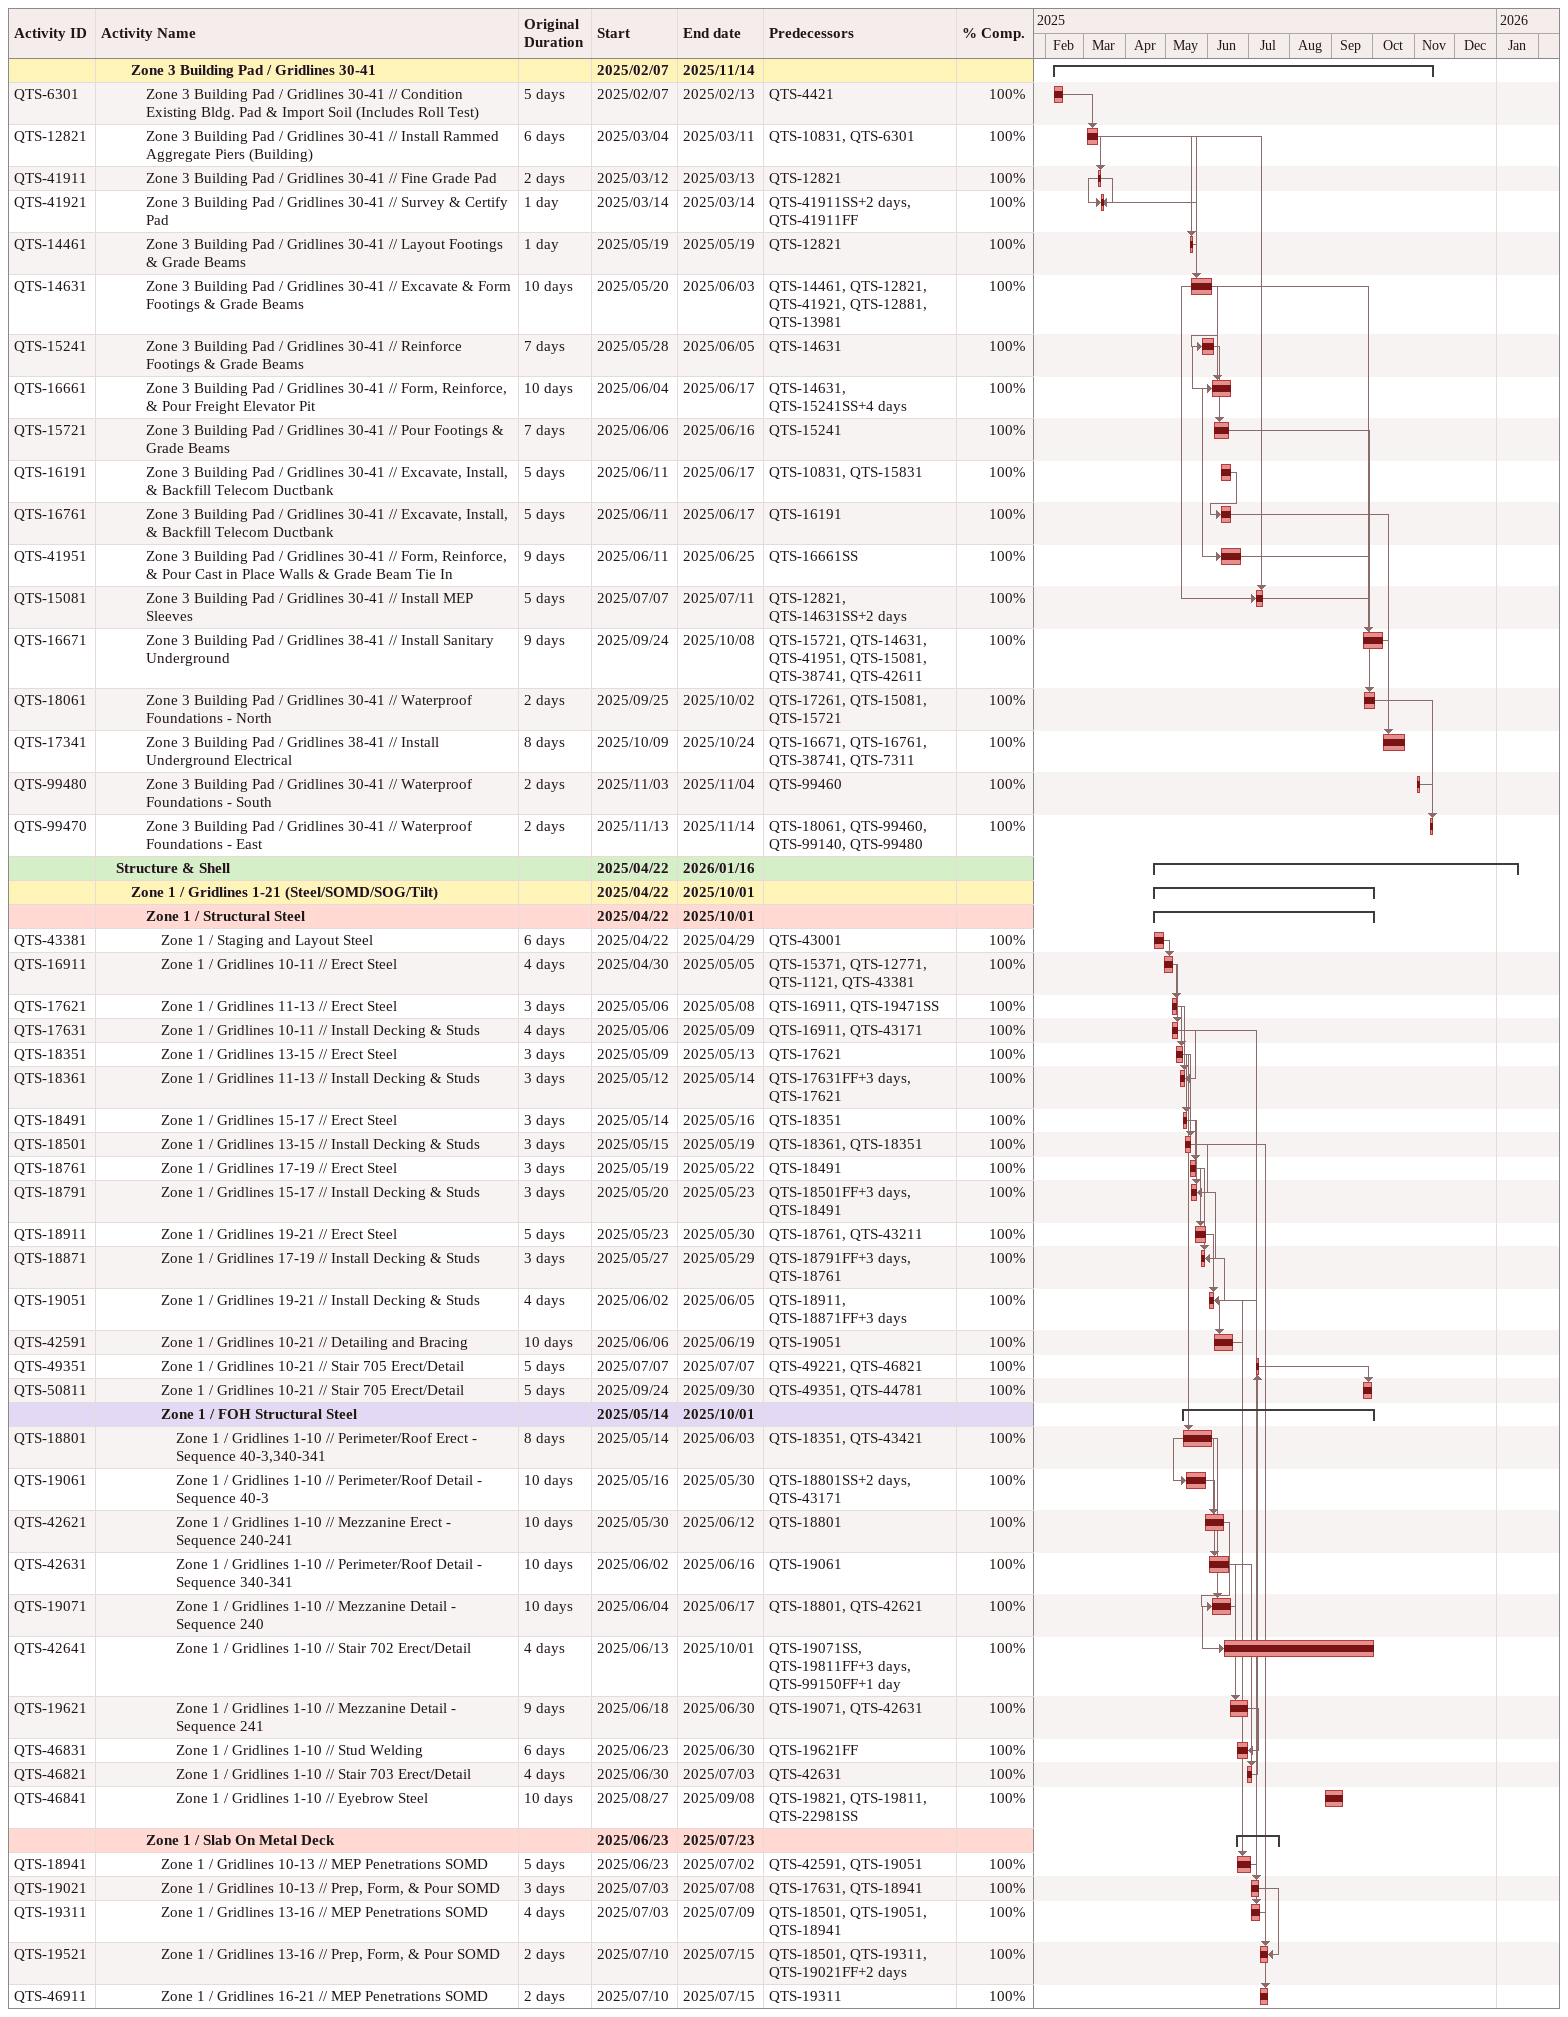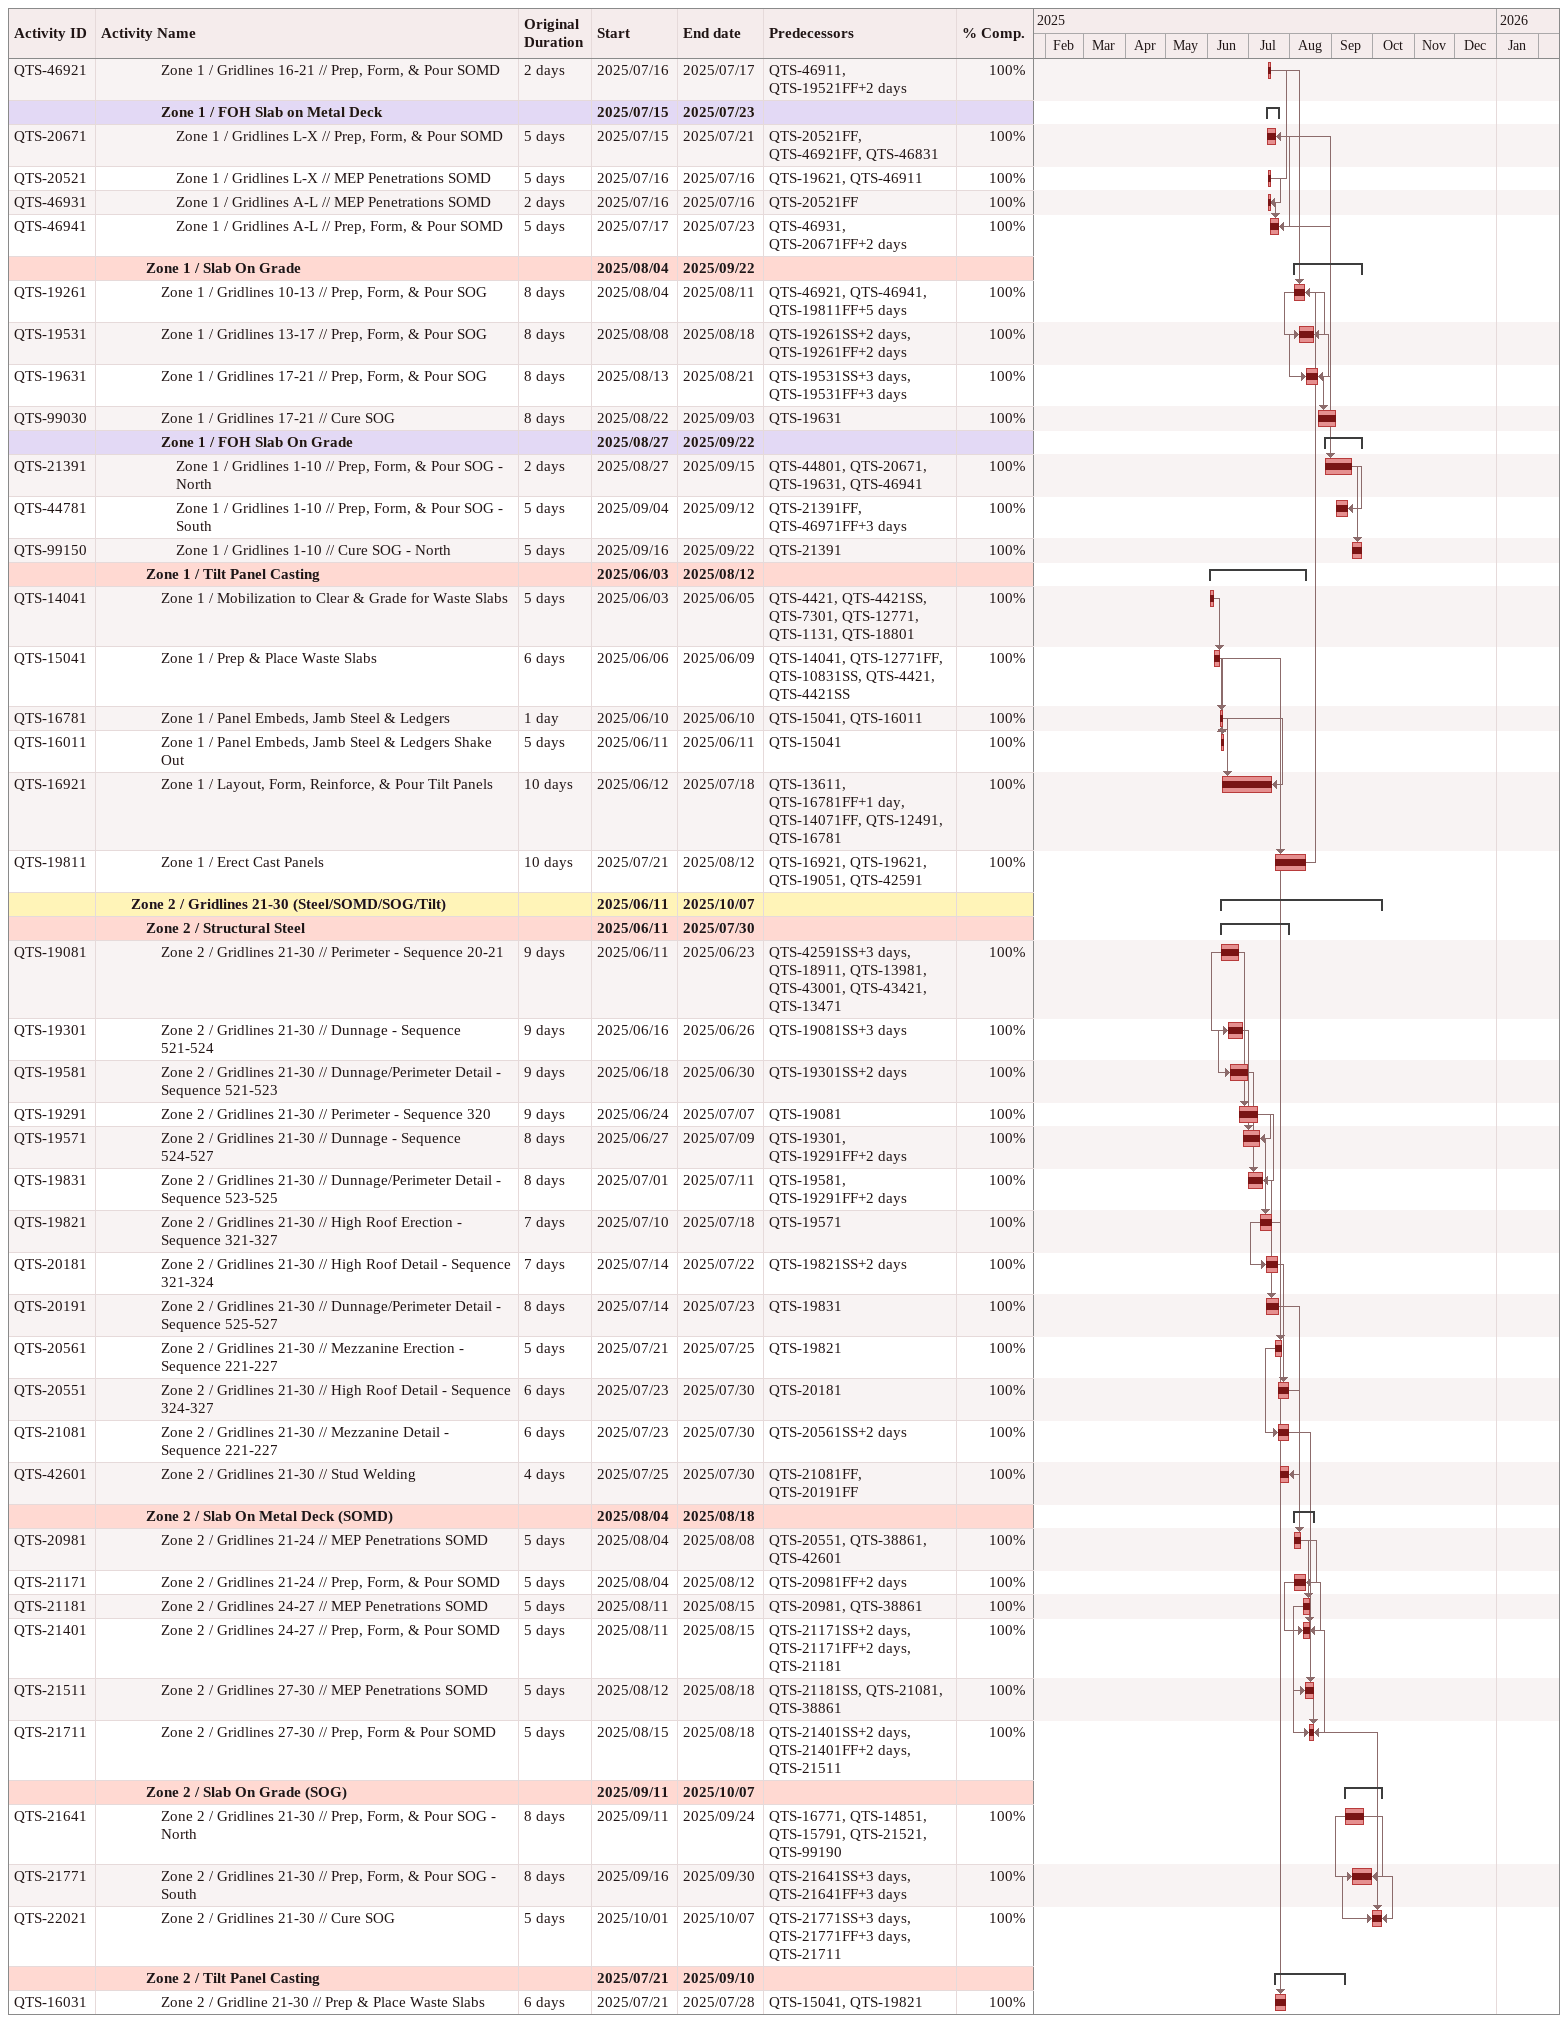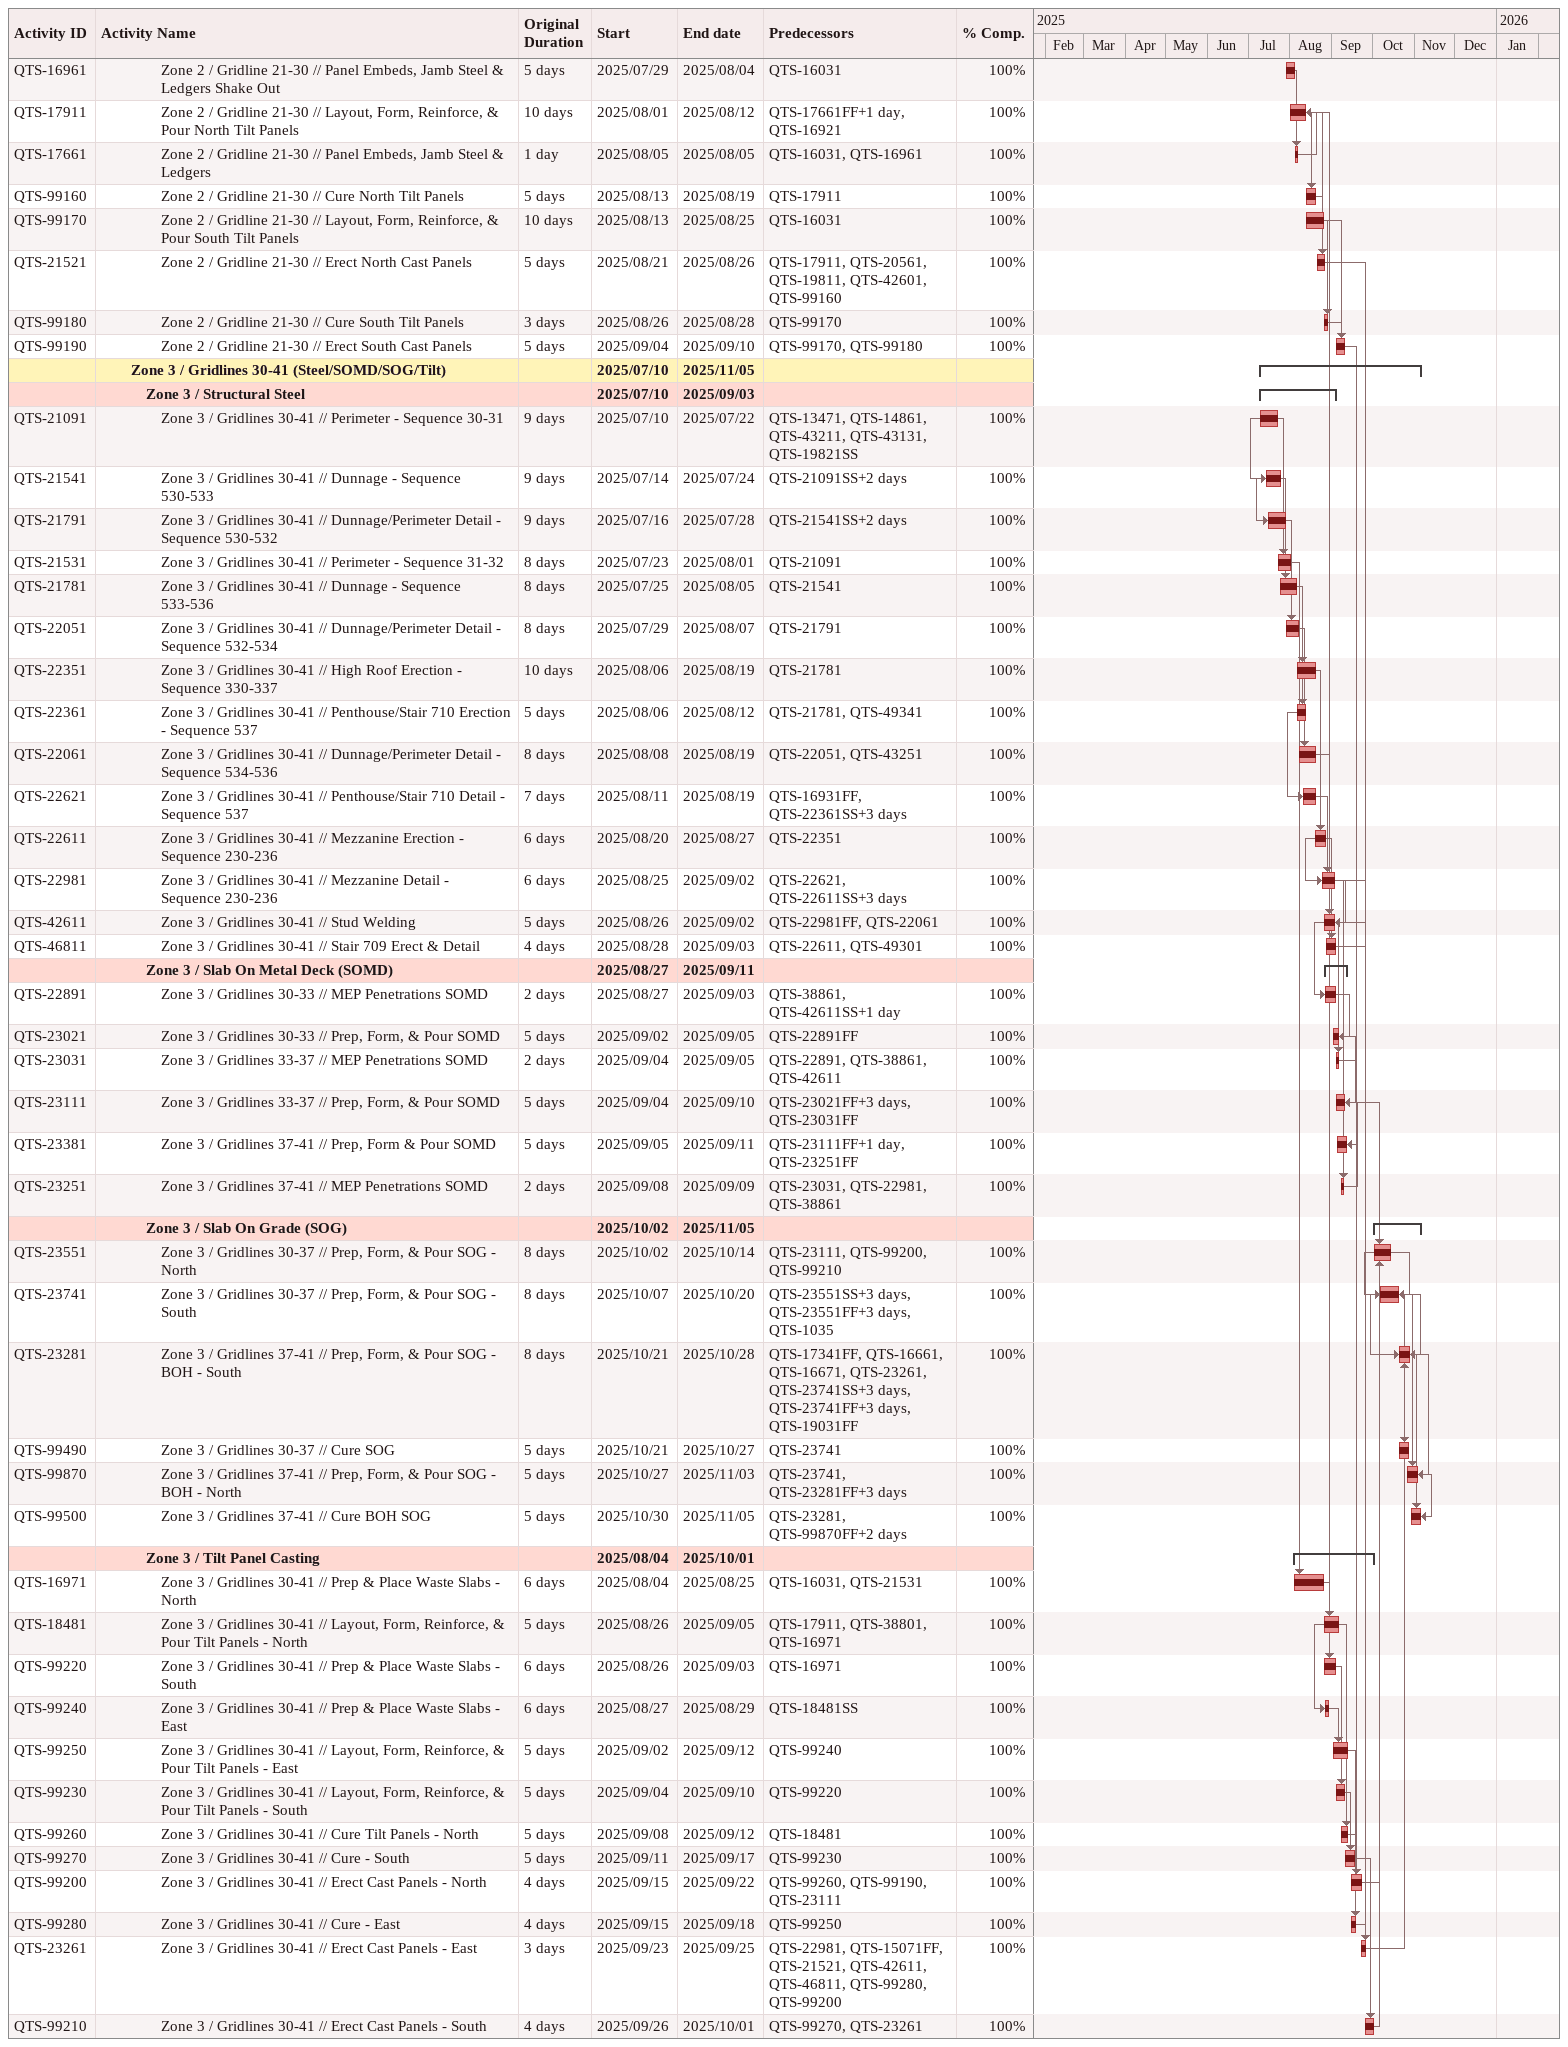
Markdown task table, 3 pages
| ID | Level | Task | Original duration | Start | Finish | Predecessors | % complete |
|---|---|---|---|---|---|---|---|
|  | 3 | **Zone 3 Building Pad / Gridlines 30-41** |  | 2025-02-07 | 2025-11-14 |  |  |
| QTS-6301 | 4 | Zone 3 Building Pad / Gridlines 30-41 // Condition Existing Bldg. Pad & Import Soil (Includes Roll Test) | 5d | 2025-02-07 | 2025-02-13 | QTS-4421 | 100 |
| QTS-12821 | 4 | Zone 3 Building Pad / Gridlines 30-41 // Install Rammed Aggregate Piers (Building) | 6d | 2025-03-04 | 2025-03-11 | QTS-10831, QTS-6301 | 100 |
| QTS-41911 | 4 | Zone 3 Building Pad / Gridlines 30-41 // Fine Grade Pad | 2d | 2025-03-12 | 2025-03-13 | QTS-12821 | 100 |
| QTS-41921 | 4 | Zone 3 Building Pad / Gridlines 30-41 // Survey & Certify Pad | 1d | 2025-03-14 | 2025-03-14 | QTS-41911SS+2d, QTS-41911FF | 100 |
| QTS-14461 | 4 | Zone 3 Building Pad / Gridlines 30-41 // Layout Footings & Grade Beams | 1d | 2025-05-19 | 2025-05-19 | QTS-12821 | 100 |
| QTS-14631 | 4 | Zone 3 Building Pad / Gridlines 30-41 // Excavate & Form Footings & Grade Beams | 10d | 2025-05-20 | 2025-06-03 | QTS-14461, QTS-12821, QTS-41921, QTS-12881, QTS-13981 | 100 |
| QTS-15241 | 4 | Zone 3 Building Pad / Gridlines 30-41 // Reinforce Footings & Grade Beams | 7d | 2025-05-28 | 2025-06-05 | QTS-14631 | 100 |
| QTS-16661 | 4 | Zone 3 Building Pad / Gridlines 30-41 // Form, Reinforce, & Pour Freight Elevator Pit | 10d | 2025-06-04 | 2025-06-17 | QTS-14631, QTS-15241SS+4d | 100 |
| QTS-15721 | 4 | Zone 3 Building Pad / Gridlines 30-41 // Pour Footings & Grade Beams | 7d | 2025-06-06 | 2025-06-16 | QTS-15241 | 100 |
| QTS-16191 | 4 | Zone 3 Building Pad / Gridlines 30-41 // Excavate, Install, & Backfill Telecom Ductbank | 5d | 2025-06-11 | 2025-06-17 | QTS-10831, QTS-15831 | 100 |
| QTS-16761 | 4 | Zone 3 Building Pad / Gridlines 30-41 // Excavate, Install, & Backfill Telecom Ductbank | 5d | 2025-06-11 | 2025-06-17 | QTS-16191 | 100 |
| QTS-41951 | 4 | Zone 3 Building Pad / Gridlines 30-41 // Form, Reinforce, & Pour Cast in Place Walls & Grade Beam Tie In | 9d | 2025-06-11 | 2025-06-25 | QTS-16661SS | 100 |
| QTS-15081 | 4 | Zone 3 Building Pad / Gridlines 30-41 // Install MEP Sleeves | 5d | 2025-07-07 | 2025-07-11 | QTS-12821, QTS-14631SS+2d | 100 |
| QTS-16671 | 4 | Zone 3 Building Pad / Gridlines 38-41 // Install Sanitary Underground | 9d | 2025-09-24 | 2025-10-08 | QTS-15721, QTS-14631, QTS-41951, QTS-15081, QTS-38741, QTS-42611 | 100 |
| QTS-18061 | 4 | Zone 3 Building Pad / Gridlines 30-41 // Waterproof Foundations - North | 2d | 2025-09-25 | 2025-10-02 | QTS-17261, QTS-15081, QTS-15721 | 100 |
| QTS-17341 | 4 | Zone 3 Building Pad / Gridlines 38-41 // Install Underground Electrical | 8d | 2025-10-09 | 2025-10-24 | QTS-16671, QTS-16761, QTS-38741, QTS-7311 | 100 |
| QTS-99480 | 4 | Zone 3 Building Pad / Gridlines 30-41 // Waterproof Foundations - South | 2d | 2025-11-03 | 2025-11-04 | QTS-99460 | 100 |
| QTS-99470 | 4 | Zone 3 Building Pad / Gridlines 30-41 // Waterproof Foundations - East | 2d | 2025-11-13 | 2025-11-14 | QTS-18061, QTS-99460, QTS-99140, QTS-99480 | 100 |
|  | 2 | **Structure & Shell** |  | 2025-04-22 | 2026-01-16 |  |  |
|  | 3 | **Zone 1 / Gridlines 1-21 (Steel/SOMD/SOG/Tilt)** |  | 2025-04-22 | 2025-10-01 |  |  |
|  | 4 | **Zone 1 / Structural Steel** |  | 2025-04-22 | 2025-10-01 |  |  |
| QTS-43381 | 5 | Zone 1 / Staging and Layout Steel | 6d | 2025-04-22 | 2025-04-29 | QTS-43001 | 100 |
| QTS-16911 | 5 | Zone 1 / Gridlines 10-11 // Erect Steel | 4d | 2025-04-30 | 2025-05-05 | QTS-15371, QTS-12771, QTS-1121, QTS-43381 | 100 |
| QTS-17621 | 5 | Zone 1 / Gridlines 11-13 // Erect Steel | 3d | 2025-05-06 | 2025-05-08 | QTS-16911, QTS-19471SS | 100 |
| QTS-17631 | 5 | Zone 1 / Gridlines 10-11 // Install Decking & Studs | 4d | 2025-05-06 | 2025-05-09 | QTS-16911, QTS-43171 | 100 |
| QTS-18351 | 5 | Zone 1 / Gridlines 13-15 // Erect Steel | 3d | 2025-05-09 | 2025-05-13 | QTS-17621 | 100 |
| QTS-18361 | 5 | Zone 1 / Gridlines 11-13 // Install Decking & Studs | 3d | 2025-05-12 | 2025-05-14 | QTS-17631FF+3d, QTS-17621 | 100 |
| QTS-18491 | 5 | Zone 1 / Gridlines 15-17 // Erect Steel | 3d | 2025-05-14 | 2025-05-16 | QTS-18351 | 100 |
| QTS-18501 | 5 | Zone 1 / Gridlines 13-15 // Install Decking & Studs | 3d | 2025-05-15 | 2025-05-19 | QTS-18361, QTS-18351 | 100 |
| QTS-18761 | 5 | Zone 1 / Gridlines 17-19 // Erect Steel | 3d | 2025-05-19 | 2025-05-22 | QTS-18491 | 100 |
| QTS-18791 | 5 | Zone 1 / Gridlines 15-17 // Install Decking & Studs | 3d | 2025-05-20 | 2025-05-23 | QTS-18501FF+3d, QTS-18491 | 100 |
| QTS-18911 | 5 | Zone 1 / Gridlines 19-21 // Erect Steel | 5d | 2025-05-23 | 2025-05-30 | QTS-18761, QTS-43211 | 100 |
| QTS-18871 | 5 | Zone 1 / Gridlines 17-19 // Install Decking & Studs | 3d | 2025-05-27 | 2025-05-29 | QTS-18791FF+3d, QTS-18761 | 100 |
| QTS-19051 | 5 | Zone 1 / Gridlines 19-21 // Install Decking & Studs | 4d | 2025-06-02 | 2025-06-05 | QTS-18911, QTS-18871FF+3d | 100 |
| QTS-42591 | 5 | Zone 1 / Gridlines 10-21 // Detailing and Bracing | 10d | 2025-06-06 | 2025-06-19 | QTS-19051 | 100 |
| QTS-49351 | 5 | Zone 1 / Gridlines 10-21 // Stair 705 Erect/Detail | 5d | 2025-07-07 | 2025-07-07 | QTS-49221, QTS-46821 | 100 |
| QTS-50811 | 5 | Zone 1 / Gridlines 10-21 // Stair 705 Erect/Detail | 5d | 2025-09-24 | 2025-09-30 | QTS-49351, QTS-44781 | 100 |
|  | 5 | **Zone 1 / FOH Structural Steel** |  | 2025-05-14 | 2025-10-01 |  |  |
| QTS-18801 | 6 | Zone 1 / Gridlines 1-10 // Perimeter/Roof Erect - Sequence 40-3,340-341 | 8d | 2025-05-14 | 2025-06-03 | QTS-18351, QTS-43421 | 100 |
| QTS-19061 | 6 | Zone 1 / Gridlines 1-10 // Perimeter/Roof Detail - Sequence 40-3 | 10d | 2025-05-16 | 2025-05-30 | QTS-18801SS+2d, QTS-43171 | 100 |
| QTS-42621 | 6 | Zone 1 / Gridlines 1-10 // Mezzanine Erect - Sequence 240-241 | 10d | 2025-05-30 | 2025-06-12 | QTS-18801 | 100 |
| QTS-42631 | 6 | Zone 1 / Gridlines 1-10 // Perimeter/Roof Detail - Sequence 340-341 | 10d | 2025-06-02 | 2025-06-16 | QTS-19061 | 100 |
| QTS-19071 | 6 | Zone 1 / Gridlines 1-10 // Mezzanine Detail - Sequence 240 | 10d | 2025-06-04 | 2025-06-17 | QTS-18801, QTS-42621 | 100 |
| QTS-42641 | 6 | Zone 1 / Gridlines 1-10 // Stair 702 Erect/Detail | 4d | 2025-06-13 | 2025-10-01 | QTS-19071SS, QTS-19811FF+3d, QTS-99150FF+1d | 100 |
| QTS-19621 | 6 | Zone 1 / Gridlines 1-10 // Mezzanine Detail - Sequence 241 | 9d | 2025-06-18 | 2025-06-30 | QTS-19071, QTS-42631 | 100 |
| QTS-46831 | 6 | Zone 1 / Gridlines 1-10 // Stud Welding | 6d | 2025-06-23 | 2025-06-30 | QTS-19621FF | 100 |
| QTS-46821 | 6 | Zone 1 / Gridlines 1-10 // Stair 703 Erect/Detail | 4d | 2025-06-30 | 2025-07-03 | QTS-42631 | 100 |
| QTS-46841 | 6 | Zone 1 / Gridlines 1-10 // Eyebrow Steel | 10d | 2025-08-27 | 2025-09-08 | QTS-19821, QTS-19811, QTS-22981SS | 100 |
|  | 4 | **Zone 1 / Slab On Metal Deck** |  | 2025-06-23 | 2025-07-23 |  |  |
| QTS-18941 | 5 | Zone 1 / Gridlines 10-13 // MEP Penetrations SOMD | 5d | 2025-06-23 | 2025-07-02 | QTS-42591, QTS-19051 | 100 |
| QTS-19021 | 5 | Zone 1 / Gridlines 10-13 // Prep, Form, & Pour SOMD | 3d | 2025-07-03 | 2025-07-08 | QTS-17631, QTS-18941 | 100 |
| QTS-19311 | 5 | Zone 1 / Gridlines 13-16 // MEP Penetrations SOMD | 4d | 2025-07-03 | 2025-07-09 | QTS-18501, QTS-19051, QTS-18941 | 100 |
| QTS-19521 | 5 | Zone 1 / Gridlines 13-16 // Prep, Form, & Pour SOMD | 2d | 2025-07-10 | 2025-07-15 | QTS-18501, QTS-19311, QTS-19021FF+2d | 100 |
| QTS-46911 | 5 | Zone 1 / Gridlines 16-21 // MEP Penetrations SOMD | 2d | 2025-07-10 | 2025-07-15 | QTS-19311 | 100 |
| QTS-46921 | 5 | Zone 1 / Gridlines 16-21 // Prep, Form, & Pour SOMD | 2d | 2025-07-16 | 2025-07-17 | QTS-46911, QTS-19521FF+2d | 100 |
|  | 5 | **Zone 1 / FOH Slab on Metal Deck** |  | 2025-07-15 | 2025-07-23 |  |  |
| QTS-20671 | 6 | Zone 1 / Gridlines L-X // Prep, Form, & Pour SOMD | 5d | 2025-07-15 | 2025-07-21 | QTS-20521FF, QTS-46921FF, QTS-46831 | 100 |
| QTS-20521 | 6 | Zone 1 / Gridlines L-X // MEP Penetrations SOMD | 5d | 2025-07-16 | 2025-07-16 | QTS-19621, QTS-46911 | 100 |
| QTS-46931 | 6 | Zone 1 / Gridlines A-L // MEP Penetrations SOMD | 2d | 2025-07-16 | 2025-07-16 | QTS-20521FF | 100 |
| QTS-46941 | 6 | Zone 1 / Gridlines A-L // Prep, Form, & Pour SOMD | 5d | 2025-07-17 | 2025-07-23 | QTS-46931, QTS-20671FF+2d | 100 |
|  | 4 | **Zone 1 / Slab On Grade** |  | 2025-08-04 | 2025-09-22 |  |  |
| QTS-19261 | 5 | Zone 1 / Gridlines 10-13 // Prep, Form, & Pour SOG | 8d | 2025-08-04 | 2025-08-11 | QTS-46921, QTS-46941, QTS-19811FF+5d | 100 |
| QTS-19531 | 5 | Zone 1 / Gridlines 13-17 // Prep, Form, & Pour SOG | 8d | 2025-08-08 | 2025-08-18 | QTS-19261SS+2d, QTS-19261FF+2d | 100 |
| QTS-19631 | 5 | Zone 1 / Gridlines 17-21 // Prep, Form, & Pour SOG | 8d | 2025-08-13 | 2025-08-21 | QTS-19531SS+3d, QTS-19531FF+3d | 100 |
| QTS-99030 | 5 | Zone 1 / Gridlines 17-21 // Cure SOG | 8d | 2025-08-22 | 2025-09-03 | QTS-19631 | 100 |
|  | 5 | **Zone 1 / FOH Slab On Grade** |  | 2025-08-27 | 2025-09-22 |  |  |
| QTS-21391 | 6 | Zone 1 / Gridlines 1-10 // Prep, Form, & Pour SOG - North | 2d | 2025-08-27 | 2025-09-15 | QTS-44801, QTS-20671, QTS-19631, QTS-46941 | 100 |
| QTS-44781 | 6 | Zone 1 / Gridlines 1-10 // Prep, Form, & Pour SOG - South | 5d | 2025-09-04 | 2025-09-12 | QTS-21391FF, QTS-46971FF+3d | 100 |
| QTS-99150 | 6 | Zone 1 / Gridlines 1-10 // Cure SOG - North | 5d | 2025-09-16 | 2025-09-22 | QTS-21391 | 100 |
|  | 4 | **Zone 1 / Tilt Panel Casting** |  | 2025-06-03 | 2025-08-12 |  |  |
| QTS-14041 | 5 | Zone 1 / Mobilization to Clear & Grade for Waste Slabs | 5d | 2025-06-03 | 2025-06-05 | QTS-4421, QTS-4421SS, QTS-7301, QTS-12771, QTS-1131, QTS-18801 | 100 |
| QTS-15041 | 5 | Zone 1 / Prep & Place Waste Slabs | 6d | 2025-06-06 | 2025-06-09 | QTS-14041, QTS-12771FF, QTS-10831SS, QTS-4421, QTS-4421SS | 100 |
| QTS-16781 | 5 | Zone 1 / Panel Embeds, Jamb Steel & Ledgers | 1d | 2025-06-10 | 2025-06-10 | QTS-15041, QTS-16011 | 100 |
| QTS-16011 | 5 | Zone 1 / Panel Embeds, Jamb Steel & Ledgers Shake Out | 5d | 2025-06-11 | 2025-06-11 | QTS-15041 | 100 |
| QTS-16921 | 5 | Zone 1 / Layout, Form, Reinforce, & Pour Tilt Panels | 10d | 2025-06-12 | 2025-07-18 | QTS-13611, QTS-16781FF+1d, QTS-14071FF, QTS-12491, QTS-16781 | 100 |
| QTS-19811 | 5 | Zone 1 / Erect Cast Panels | 10d | 2025-07-21 | 2025-08-12 | QTS-16921, QTS-19621, QTS-19051, QTS-42591 | 100 |
|  | 3 | **Zone 2 / Gridlines 21-30 (Steel/SOMD/SOG/Tilt)** |  | 2025-06-11 | 2025-10-07 |  |  |
|  | 4 | **Zone 2 / Structural Steel** |  | 2025-06-11 | 2025-07-30 |  |  |
| QTS-19081 | 5 | Zone 2 / Gridlines 21-30 // Perimeter - Sequence 20-21 | 9d | 2025-06-11 | 2025-06-23 | QTS-42591SS+3d, QTS-18911, QTS-13981, QTS-43001, QTS-43421, QTS-13471 | 100 |
| QTS-19301 | 5 | Zone 2 / Gridlines 21-30 // Dunnage - Sequence 521-524 | 9d | 2025-06-16 | 2025-06-26 | QTS-19081SS+3d | 100 |
| QTS-19581 | 5 | Zone 2 / Gridlines 21-30 // Dunnage/Perimeter Detail - Sequence 521-523 | 9d | 2025-06-18 | 2025-06-30 | QTS-19301SS+2d | 100 |
| QTS-19291 | 5 | Zone 2 / Gridlines 21-30 // Perimeter - Sequence 320 | 9d | 2025-06-24 | 2025-07-07 | QTS-19081 | 100 |
| QTS-19571 | 5 | Zone 2 / Gridlines 21-30 // Dunnage - Sequence 524-527 | 8d | 2025-06-27 | 2025-07-09 | QTS-19301, QTS-19291FF+2d | 100 |
| QTS-19831 | 5 | Zone 2 / Gridlines 21-30 // Dunnage/Perimeter Detail - Sequence 523-525 | 8d | 2025-07-01 | 2025-07-11 | QTS-19581, QTS-19291FF+2d | 100 |
| QTS-19821 | 5 | Zone 2 / Gridlines 21-30 // High Roof Erection - Sequence 321-327 | 7d | 2025-07-10 | 2025-07-18 | QTS-19571 | 100 |
| QTS-20181 | 5 | Zone 2 / Gridlines 21-30 // High Roof Detail - Sequence 321-324 | 7d | 2025-07-14 | 2025-07-22 | QTS-19821SS+2d | 100 |
| QTS-20191 | 5 | Zone 2 / Gridlines 21-30 // Dunnage/Perimeter Detail - Sequence 525-527 | 8d | 2025-07-14 | 2025-07-23 | QTS-19831 | 100 |
| QTS-20561 | 5 | Zone 2 / Gridlines 21-30 // Mezzanine Erection - Sequence 221-227 | 5d | 2025-07-21 | 2025-07-25 | QTS-19821 | 100 |
| QTS-20551 | 5 | Zone 2 / Gridlines 21-30 // High Roof Detail - Sequence 324-327 | 6d | 2025-07-23 | 2025-07-30 | QTS-20181 | 100 |
| QTS-21081 | 5 | Zone 2 / Gridlines 21-30 // Mezzanine Detail - Sequence 221-227 | 6d | 2025-07-23 | 2025-07-30 | QTS-20561SS+2d | 100 |
| QTS-42601 | 5 | Zone 2 / Gridlines 21-30 // Stud Welding | 4d | 2025-07-25 | 2025-07-30 | QTS-21081FF, QTS-20191FF | 100 |
|  | 4 | **Zone 2 / Slab On Metal Deck (SOMD)** |  | 2025-08-04 | 2025-08-18 |  |  |
| QTS-20981 | 5 | Zone 2 / Gridlines 21-24 // MEP Penetrations SOMD | 5d | 2025-08-04 | 2025-08-08 | QTS-20551, QTS-38861, QTS-42601 | 100 |
| QTS-21171 | 5 | Zone 2 / Gridlines 21-24 // Prep, Form, & Pour SOMD | 5d | 2025-08-04 | 2025-08-12 | QTS-20981FF+2d | 100 |
| QTS-21181 | 5 | Zone 2 / Gridlines 24-27 // MEP Penetrations SOMD | 5d | 2025-08-11 | 2025-08-15 | QTS-20981, QTS-38861 | 100 |
| QTS-21401 | 5 | Zone 2 / Gridlines 24-27 // Prep, Form, & Pour SOMD | 5d | 2025-08-11 | 2025-08-15 | QTS-21171SS+2d, QTS-21171FF+2d, QTS-21181 | 100 |
| QTS-21511 | 5 | Zone 2 / Gridlines 27-30 // MEP Penetrations SOMD | 5d | 2025-08-12 | 2025-08-18 | QTS-21181SS, QTS-21081, QTS-38861 | 100 |
| QTS-21711 | 5 | Zone 2 / Gridlines 27-30 // Prep, Form & Pour SOMD | 5d | 2025-08-15 | 2025-08-18 | QTS-21401SS+2d, QTS-21401FF+2d, QTS-21511 | 100 |
|  | 4 | **Zone 2 / Slab On Grade (SOG)** |  | 2025-09-11 | 2025-10-07 |  |  |
| QTS-21641 | 5 | Zone 2 / Gridlines 21-30 // Prep, Form, & Pour SOG - North | 8d | 2025-09-11 | 2025-09-24 | QTS-16771, QTS-14851, QTS-15791, QTS-21521, QTS-99190 | 100 |
| QTS-21771 | 5 | Zone 2 / Gridlines 21-30 // Prep, Form, & Pour SOG - South | 8d | 2025-09-16 | 2025-09-30 | QTS-21641SS+3d, QTS-21641FF+3d | 100 |
| QTS-22021 | 5 | Zone 2 / Gridlines 21-30 // Cure SOG | 5d | 2025-10-01 | 2025-10-07 | QTS-21771SS+3d, QTS-21771FF+3d, QTS-21711 | 100 |
|  | 4 | **Zone 2 / Tilt Panel Casting** |  | 2025-07-21 | 2025-09-10 |  |  |
| QTS-16031 | 5 | Zone 2 / Gridline 21-30 // Prep & Place Waste Slabs | 6d | 2025-07-21 | 2025-07-28 | QTS-15041, QTS-19821 | 100 |
| QTS-16961 | 5 | Zone 2 / Gridline 21-30 // Panel Embeds, Jamb Steel & Ledgers Shake Out | 5d | 2025-07-29 | 2025-08-04 | QTS-16031 | 100 |
| QTS-17911 | 5 | Zone 2 / Gridline 21-30 // Layout, Form, Reinforce, & Pour North Tilt Panels | 10d | 2025-08-01 | 2025-08-12 | QTS-17661FF+1d, QTS-16921 | 100 |
| QTS-17661 | 5 | Zone 2 / Gridline 21-30 // Panel Embeds, Jamb Steel & Ledgers | 1d | 2025-08-05 | 2025-08-05 | QTS-16031, QTS-16961 | 100 |
| QTS-99160 | 5 | Zone 2 / Gridline 21-30 // Cure North Tilt Panels | 5d | 2025-08-13 | 2025-08-19 | QTS-17911 | 100 |
| QTS-99170 | 5 | Zone 2 / Gridline 21-30 // Layout, Form, Reinforce, & Pour South Tilt Panels | 10d | 2025-08-13 | 2025-08-25 | QTS-16031 | 100 |
| QTS-21521 | 5 | Zone 2 / Gridline 21-30 // Erect North Cast Panels | 5d | 2025-08-21 | 2025-08-26 | QTS-17911, QTS-20561, QTS-19811, QTS-42601, QTS-99160 | 100 |
| QTS-99180 | 5 | Zone 2 / Gridline 21-30 // Cure South Tilt Panels | 3d | 2025-08-26 | 2025-08-28 | QTS-99170 | 100 |
| QTS-99190 | 5 | Zone 2 / Gridline 21-30 // Erect South Cast Panels | 5d | 2025-09-04 | 2025-09-10 | QTS-99170, QTS-99180 | 100 |
|  | 3 | **Zone 3 / Gridlines 30-41 (Steel/SOMD/SOG/Tilt)** |  | 2025-07-10 | 2025-11-05 |  |  |
|  | 4 | **Zone 3 / Structural Steel** |  | 2025-07-10 | 2025-09-03 |  |  |
| QTS-21091 | 5 | Zone 3 / Gridlines 30-41 // Perimeter - Sequence 30-31 | 9d | 2025-07-10 | 2025-07-22 | QTS-13471, QTS-14861, QTS-43211, QTS-43131, QTS-19821SS | 100 |
| QTS-21541 | 5 | Zone 3 / Gridlines 30-41 // Dunnage - Sequence 530-533 | 9d | 2025-07-14 | 2025-07-24 | QTS-21091SS+2d | 100 |
| QTS-21791 | 5 | Zone 3 / Gridlines 30-41 // Dunnage/Perimeter Detail - Sequence 530-532 | 9d | 2025-07-16 | 2025-07-28 | QTS-21541SS+2d | 100 |
| QTS-21531 | 5 | Zone 3 / Gridlines 30-41 // Perimeter - Sequence 31-32 | 8d | 2025-07-23 | 2025-08-01 | QTS-21091 | 100 |
| QTS-21781 | 5 | Zone 3 / Gridlines 30-41 // Dunnage - Sequence 533-536 | 8d | 2025-07-25 | 2025-08-05 | QTS-21541 | 100 |
| QTS-22051 | 5 | Zone 3 / Gridlines 30-41 // Dunnage/Perimeter Detail - Sequence 532-534 | 8d | 2025-07-29 | 2025-08-07 | QTS-21791 | 100 |
| QTS-22351 | 5 | Zone 3 / Gridlines 30-41 // High Roof Erection - Sequence 330-337 | 10d | 2025-08-06 | 2025-08-19 | QTS-21781 | 100 |
| QTS-22361 | 5 | Zone 3 / Gridlines 30-41 // Penthouse/Stair 710 Erection - Sequence 537 | 5d | 2025-08-06 | 2025-08-12 | QTS-21781, QTS-49341 | 100 |
| QTS-22061 | 5 | Zone 3 / Gridlines 30-41 // Dunnage/Perimeter Detail - Sequence 534-536 | 8d | 2025-08-08 | 2025-08-19 | QTS-22051, QTS-43251 | 100 |
| QTS-22621 | 5 | Zone 3 / Gridlines 30-41 // Penthouse/Stair 710 Detail - Sequence 537 | 7d | 2025-08-11 | 2025-08-19 | QTS-16931FF, QTS-22361SS+3d | 100 |
| QTS-22611 | 5 | Zone 3 / Gridlines 30-41 // Mezzanine Erection - Sequence 230-236 | 6d | 2025-08-20 | 2025-08-27 | QTS-22351 | 100 |
| QTS-22981 | 5 | Zone 3 / Gridlines 30-41 // Mezzanine Detail - Sequence 230-236 | 6d | 2025-08-25 | 2025-09-02 | QTS-22621, QTS-22611SS+3d | 100 |
| QTS-42611 | 5 | Zone 3 / Gridlines 30-41 // Stud Welding | 5d | 2025-08-26 | 2025-09-02 | QTS-22981FF, QTS-22061 | 100 |
| QTS-46811 | 5 | Zone 3 / Gridlines 30-41 // Stair 709 Erect & Detail | 4d | 2025-08-28 | 2025-09-03 | QTS-22611, QTS-49301 | 100 |
|  | 4 | **Zone 3 / Slab On Metal Deck (SOMD)** |  | 2025-08-27 | 2025-09-11 |  |  |
| QTS-22891 | 5 | Zone 3 / Gridlines 30-33 // MEP Penetrations SOMD | 2d | 2025-08-27 | 2025-09-03 | QTS-38861, QTS-42611SS+1d | 100 |
| QTS-23021 | 5 | Zone 3 / Gridlines 30-33 // Prep, Form, & Pour SOMD | 5d | 2025-09-02 | 2025-09-05 | QTS-22891FF | 100 |
| QTS-23031 | 5 | Zone 3 / Gridlines 33-37 // MEP Penetrations SOMD | 2d | 2025-09-04 | 2025-09-05 | QTS-22891, QTS-38861, QTS-42611 | 100 |
| QTS-23111 | 5 | Zone 3 / Gridlines 33-37 // Prep, Form, & Pour SOMD | 5d | 2025-09-04 | 2025-09-10 | QTS-23021FF+3d, QTS-23031FF | 100 |
| QTS-23381 | 5 | Zone 3 / Gridlines 37-41 // Prep, Form & Pour SOMD | 5d | 2025-09-05 | 2025-09-11 | QTS-23111FF+1d, QTS-23251FF | 100 |
| QTS-23251 | 5 | Zone 3 / Gridlines 37-41 // MEP Penetrations SOMD | 2d | 2025-09-08 | 2025-09-09 | QTS-23031, QTS-22981, QTS-38861 | 100 |
|  | 4 | **Zone 3 / Slab On Grade (SOG)** |  | 2025-10-02 | 2025-11-05 |  |  |
| QTS-23551 | 5 | Zone 3 / Gridlines 30-37 // Prep, Form, & Pour SOG - North | 8d | 2025-10-02 | 2025-10-14 | QTS-23111, QTS-99200, QTS-99210 | 100 |
| QTS-23741 | 5 | Zone 3 / Gridlines 30-37 // Prep, Form, & Pour SOG - South | 8d | 2025-10-07 | 2025-10-20 | QTS-23551SS+3d, QTS-23551FF+3d, QTS-1035 | 100 |
| QTS-23281 | 5 | Zone 3 / Gridlines 37-41 // Prep, Form, & Pour SOG - BOH - South | 8d | 2025-10-21 | 2025-10-28 | QTS-17341FF, QTS-16661, QTS-16671, QTS-23261, QTS-23741SS+3d, QTS-23741FF+3d, QTS-19031FF | 100 |
| QTS-99490 | 5 | Zone 3 / Gridlines 30-37 // Cure SOG | 5d | 2025-10-21 | 2025-10-27 | QTS-23741 | 100 |
| QTS-99870 | 5 | Zone 3 / Gridlines 37-41 // Prep, Form, & Pour SOG - BOH - North | 5d | 2025-10-27 | 2025-11-03 | QTS-23741, QTS-23281FF+3d | 100 |
| QTS-99500 | 5 | Zone 3 / Gridlines 37-41 // Cure BOH SOG | 5d | 2025-10-30 | 2025-11-05 | QTS-23281, QTS-99870FF+2d | 100 |
|  | 4 | **Zone 3 / Tilt Panel Casting** |  | 2025-08-04 | 2025-10-01 |  |  |
| QTS-16971 | 5 | Zone 3 / Gridlines 30-41 // Prep & Place Waste Slabs - North | 6d | 2025-08-04 | 2025-08-25 | QTS-16031, QTS-21531 | 100 |
| QTS-18481 | 5 | Zone 3 / Gridlines 30-41 // Layout, Form, Reinforce, & Pour Tilt Panels - North | 5d | 2025-08-26 | 2025-09-05 | QTS-17911, QTS-38801, QTS-16971 | 100 |
| QTS-99220 | 5 | Zone 3 / Gridlines 30-41 // Prep & Place Waste Slabs - South | 6d | 2025-08-26 | 2025-09-03 | QTS-16971 | 100 |
| QTS-99240 | 5 | Zone 3 / Gridlines 30-41 // Prep & Place Waste Slabs - East | 6d | 2025-08-27 | 2025-08-29 | QTS-18481SS | 100 |
| QTS-99250 | 5 | Zone 3 / Gridlines 30-41 // Layout, Form, Reinforce, & Pour Tilt Panels - East | 5d | 2025-09-02 | 2025-09-12 | QTS-99240 | 100 |
| QTS-99230 | 5 | Zone 3 / Gridlines 30-41 // Layout, Form, Reinforce, & Pour Tilt Panels - South | 5d | 2025-09-04 | 2025-09-10 | QTS-99220 | 100 |
| QTS-99260 | 5 | Zone 3 / Gridlines 30-41 // Cure Tilt Panels - North | 5d | 2025-09-08 | 2025-09-12 | QTS-18481 | 100 |
| QTS-99270 | 5 | Zone 3 / Gridlines 30-41 // Cure - South | 5d | 2025-09-11 | 2025-09-17 | QTS-99230 | 100 |
| QTS-99200 | 5 | Zone 3 / Gridlines 30-41 // Erect Cast Panels - North | 4d | 2025-09-15 | 2025-09-22 | QTS-99260, QTS-99190, QTS-23111 | 100 |
| QTS-99280 | 5 | Zone 3 / Gridlines 30-41 // Cure - East | 4d | 2025-09-15 | 2025-09-18 | QTS-99250 | 100 |
| QTS-23261 | 5 | Zone 3 / Gridlines 30-41 // Erect Cast Panels - East | 3d | 2025-09-23 | 2025-09-25 | QTS-22981, QTS-15071FF, QTS-21521, QTS-42611, QTS-46811, QTS-99280, QTS-99200 | 100 |
| QTS-99210 | 5 | Zone 3 / Gridlines 30-41 // Erect Cast Panels - South | 4d | 2025-09-26 | 2025-10-01 | QTS-99270, QTS-23261 | 100 |
